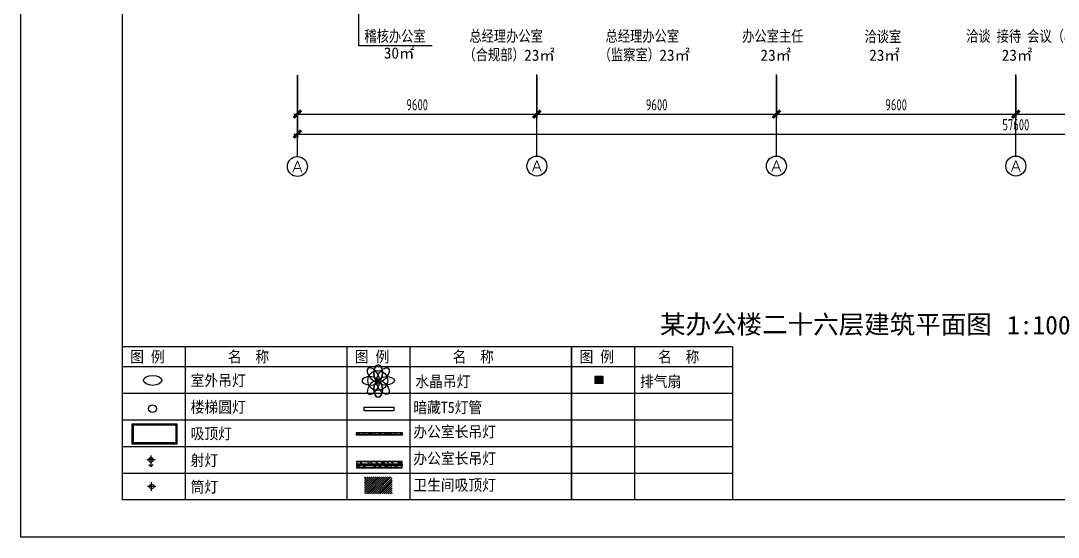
# Model space of a CAD drawing. Header units: inches. Extents: x 10 to 166961, y -47 to 131592.
# Drawn here: x 10 to 41601, y 5 to 20701 of the extents above; entities that cross this region are included whole.
import ezdxf
from ezdxf.enums import TextEntityAlignment as Align

# ---------------------------------------------------------------- set-up
doc = ezdxf.new("R2010")
doc.units = ezdxf.units.IN
doc.header["$MEASUREMENT"] = 0
for name, color, linetype in [('6', 6, 'Continuous'), ('AXIS_TEXT', 7, 'Continuous'), ('C-01 天花造型', 4, 'Continuous'), ('C-02 天花灯具', 4, 'Continuous'), ('PUB_DIM', 3, 'Continuous'), ('TK', 3, 'Continuous'), ('z', 2, 'Continuous'), ('尺寸3', 31, 'Continuous')]:
    doc.layers.add(name, color=color, linetype=linetype)
doc.styles.add('COMPLEX', font='COMPLEX')
doc.styles.add('F', font='')
doc.styles.add('GBSTYLE', font='gbxwxt.shx', dxfattribs={"width": 0.8, "bigfont": 'gbhzfs.shx'})
doc.styles.add('TK-Z1', font='')
doc.styles.add('宋体', font='')
doc.styles.get('F').set_extended_font_data('SimHei')
doc.styles.get('TK-Z1').set_extended_font_data('SimHei')
doc.styles.get('宋体').set_extended_font_data('SimSun')

# ---------------------------------------------------------------- blocks, each defined once
blk = doc.blocks.new('A$C03CA08DD')
at = {"layer": '6', "color": 6}
for p, q in [((0, 0), (0, 59465)), ((83429, 0), (0, 0))]:
    blk.add_line(p, q, dxfattribs=at)
at = {"layer": 'TK', "color": 4, "linetype": 'ByBlock', "lineweight": -2}
for p in [(4061, 57965), (81817, 1500)]:
    blk.add_line(p, (4061, 1500), dxfattribs=at)
blk = doc.blocks.new('_ArchTick')
at = {"color": 0, "linetype": 'ByBlock', "const_width": 0.4}
blk.add_lwpolyline([(-0.5, -0.5), (0.5, 0.5)], dxfattribs=at)
blk = doc.blocks.new('A$C260D6B89')
at = {"layer": 'C-02 天花灯具', "ltscale": 100}
h = blk.add_hatch(dxfattribs=at)
h.set_pattern_fill('ANSI32', color=250, scale=1.221943, angle=-45, style=0)
h.set_pattern_definition([(360, (0.2444, -0.2444), (2e-16, 0.45823), []), (360, (0.39713, -0.39713), (2e-16, 0.45823), [])])
h.paths.add_polyline_path([(4.56, -4.56), (4.56, -0.24), (0.24, -0.24), (0.24, -4.56)])
blk.add_lwpolyline([(4.8, 0), (4.8, -4.8), (0, -4.8), (0, 0)], close=True, dxfattribs=at)
at = {"layer": 'C-02 天花灯具', "color": 251, "ltscale": 100}
blk.add_lwpolyline([(4.56, -0.24), (4.56, -4.56), (0.24, -4.56), (0.24, -0.24)], close=True, dxfattribs=at)
blk = doc.blocks.new('A$C3F6E6D12')
at = {"color": 3}
for p, q in [((150, 0), (-95, 0)), ((0, -95), (0, 95))]:
    blk.add_line(p, q, dxfattribs=at)
blk.add_lwpolyline([(100, 50), (150, 0), (100, -50)], dxfattribs=at)
at = {"color": 4}
blk.add_circle((0, 0), 50, dxfattribs=at)
blk = doc.blocks.new('7676567')
h = blk.add_hatch()
h.set_pattern_fill('AR-RROOF', color=251, scale=150, angle=45, style=0)
h.set_pattern_definition([(45, (-600, -223.5), (127.28, 339.411), [2250, -300, 750, -150]), (45, (-511.97, -29.4), (-247.134, 35.002), [450, -49.5, 900, -112.5]), (45, (-637.12, -80.31), (480.479, 622.6075), [1200, -210, 600, -150])])
h.paths.add_polyline_path([(0, -172.5), (600, -172.5), (600, -223.5), (0, -223.5)])
h.paths.add_polyline_path([(-600, -172.5), (0, -172.5), (0, -223.5), (-600, -223.5)])
blk.add_lwpolyline([(-610, -162.5), (610, -162.5), (610, -233.5), (-610, -233.5)], close=True)
at = {"color": 251}
blk.add_lwpolyline([(-600, -172.5), (600, -172.5), (600, -223.5), (-600, -223.5)], close=True, dxfattribs=at)

msp = doc.modelspace()

# ---------------------------------------------------------------- hatches: boundary and pattern name
h = msp.add_hatch()
h.set_pattern_fill('ANSI31', color=256, scale=442.108838, style=0)
h.set_pattern_definition([(45, (-419.17, -20757.125), (-39.07727, 39.07727), [])])
h.paths.add_polyline_path([(14899, 1746), (14899, 2421), (13788, 2421), (13788, 1746)])

# ---------------------------------------------------------------- linework, layer by layer
at = {"color": 4}
for p, q in [((13078, 7640), (4071, 7640)), ((6620, 1505), (6620, 7640)), ((13078, 7640), (13078, 1505)), ((28542, 7640), (13078, 7640)), ((15627, 1505), (15627, 7640)), ((22084, 1505), (22084, 7640)), ((22084, 7640), (22084, 1505)), ((24633, 1505), (24633, 7640)), ((28542, 7640), (28542, 1505)), ((13078, 6840), (4071, 6840)), ((28542, 6840), (13078, 6840)), ((4071, 5773), (13078, 5773)), ((13078, 5773), (28542, 5773)), ((4071, 4706), (13078, 4706)), ((13078, 4706), (28542, 4706)), ((4071, 3639), (13078, 3639)), ((13078, 3639), (28542, 3639)), ((4071, 2572), (13078, 2572)), ((13078, 2572), (28542, 2572))]:
    msp.add_line(p, q, dxfattribs=at)
for p, q in [((4525, 4508), (4478, 4551)), ((6222, 4508), (6265, 4551)), ((4525, 3788), (4478, 3740)), ((6222, 3788), (6265, 3740))]:
    msp.add_line(p, q)
at = {"color": 3}
for p, q in [((5256, 1867), (5256, 2209)), ((5427, 2038), (5085, 2038))]:
    msp.add_line(p, q, dxfattribs=at)
for points in [[(14967, 5219), (14967, 5077), (13783, 5077), (13783, 5219)], [(4478, 3740), (4478, 4551), (6265, 4551), (6265, 3740)]]:
    msp.add_lwpolyline(points, close=True)
at = {"color": 51}
msp.add_lwpolyline([(4525, 3788), (4525, 4508), (6222, 4508), (6222, 3788)], close=True, dxfattribs=at)
for centre, radius in [((11101, 14860), 400), ((20701, 14879), 400), ((30301, 14879), 400), ((39901, 14879), 400), ((14322, 6285), 398)]:
    msp.add_circle(centre, radius)
at = {"color": 2}
msp.add_circle((5291, 5154), 156, dxfattribs=at)
at = {"extrusion": (0, 0, -1)}
for centre, major_axis in [((14139, 6518), (-201, 256)), ((14340, 6587), (0, 325)), ((14015, 6272), (-325, 10)), ((14140, 6006), (-200, -256)), ((14340, 5937), (0, -325))]:
    msp.add_ellipse(centre, major_axis=major_axis, ratio=0.520769, dxfattribs=at)
for centre, major_axis in [((14340, 6587), (0, 325)), ((14541, 6518), (201, 256)), ((14340, 5937), (0, -325)), ((14540, 6006), (200, -256)), ((14665, 6272), (325, 10))]:
    msp.add_ellipse(centre, major_axis=major_axis, ratio=0.520769)
at = {"color": 1}
msp.add_ellipse((5297, 6291), major_axis=(372, 0), ratio=0.539998, dxfattribs=at)
at = {"color": 4, "extrusion": (0, 0, -1)}
msp.add_ellipse((5256, 2038), major_axis=(-63.6, 63.6), ratio=1, start_param=3.926991, end_param=10.210176, dxfattribs=at)
msp.add_point((6620, 6721))
at = {"layer": 'C-02 天花灯具'}
for p, q in [((13472, 2936), (13472, 2899)), ((15302, 2936), (15302, 2899))]:
    msp.add_line(p, q, dxfattribs=at)
at = {"layer": 'PUB_DIM', "color": 252}
for p, q in [((11101, 15260), (11101, 18525)), ((20701, 15279), (20701, 18545)), ((30301, 15279), (30301, 18545)), ((39901, 15279), (39901, 18545))]:
    msp.add_line(p, q, dxfattribs=at)
at = {"layer": 'PUB_DIM', "transparency": 16777216}
for p, q in [((11101, 18510), (11101, 16010)), ((11101, 18495), (11101, 16810)), ((20701, 18495), (20701, 16810)), ((20701, 18495), (20701, 16810)), ((30301, 18495), (30301, 16810)), ((30301, 18495), (30301, 16810)), ((39901, 18495), (39901, 16810)), ((39901, 18495), (39901, 16810)), ((10951, 16960), (20851, 16960)), ((20551, 16960), (30451, 16960)), ((30151, 16960), (40051, 16960)), ((39751, 16960), (49651, 16960)), ((10951, 16160), (68851, 16160))]:
    msp.add_line(p, q, dxfattribs=at)
at = {"layer": '尺寸3', "color": 252}
msp.add_lwpolyline([(13546, 22869), (13546, 19716), (16506, 19716)], dxfattribs=at)

# ---------------------------------------------------------------- block references
msp.add_blockref('A$C03CA08DD', (10, 5))
at = {"color": 8, "xscale": -1.800000000042928, "yscale": 1.800000000042928, "zscale": 1.800000000018826, "rotation": 90}
msp.add_blockref('A$C3F6E6D12', (5233, 3105), dxfattribs=at)
at = {"layer": 'C-01 天花造型', "xscale": 62.5, "yscale": 62.5, "zscale": 62.5, "rotation": 180}
msp.add_blockref('A$C260D6B89', (23342, 6165), dxfattribs=at)
at = {"layer": 'C-02 天花灯具', "color": 4, "xscale": 1.5, "yscale": 1.500000000014552, "zscale": 1.500000000015689}
msp.add_blockref('7676567', (14387, 4447), dxfattribs=at)
at = {"layer": 'C-02 天花灯具', "xscale": -1.5, "yscale": 1.500000000032742, "zscale": 1.500000000034106, "rotation": 180}
for p in [(14387, 2693), (14387, 2549)]:
    msp.add_blockref('7676567', p, dxfattribs=at)
at = {"layer": 'PUB_DIM', "xscale": 300, "yscale": 300, "zscale": 300, "rotation": 180}
for p in [(11101, 16960), (20701, 16960), (30301, 16960), (39901, 16960), (11101, 16160)]:
    msp.add_blockref('_ArchTick', p, dxfattribs=at)
at = {"layer": 'PUB_DIM', "xscale": 300, "yscale": 300, "zscale": 300}
for p in [(20701, 16960), (30301, 16960), (39901, 16960)]:
    msp.add_blockref('_ArchTick', p, dxfattribs=at)

# ---------------------------------------------------------------- texts
at = {"color": 4, "style": '宋体', "width": 0.9}
for s, p in [('图 例', (5088, 7240)), ('名  称', (9142, 7240)), ('图 例', (14094, 7240)), ('名  称', (18149, 7240)), ('图 例', (23101, 7240)), ('名  称', (26386, 7240))]:
    msp.add_text(s, height=450, dxfattribs=at).set_placement(p, align=Align.MIDDLE_CENTER)
for s, p in [('室外吊灯', (6820, 6290)), ('水晶吊灯', (15827, 6249)), ('排气扇', (24833, 6249)), ('楼梯圆灯', (6820, 5223)), ('暗藏T5灯管', (15748, 5209)), ('吸顶灯', (6820, 4156)), ('办公室长吊灯', (15748, 4232)), ('射灯', (6820, 3088)), ('办公室长吊灯', (15748, 3164)), ('筒灯', (6820, 2021)), ('卫生间吸顶灯', (15748, 2097))]:
    msp.add_text(s, height=450, dxfattribs=at).set_placement(p, align=Align.MIDDLE_LEFT)
at = {"layer": '6', "color": 1, "style": 'TK-Z1'}
for s, p in [('某办公楼二十六层建筑平面图', (25637, 8160)), ('          1:100', (34445, 8134))]:
    msp.add_text(s, height=750, dxfattribs=at).set_placement(p)
at = {"layer": 'AXIS_TEXT', "style": 'COMPLEX', "width": 1.041667}
for p, p2 in [((10901, 14636), (11301, 14636)), ((20501, 14655), (20901, 14655)), ((30101, 14655), (30501, 14655)), ((39701, 14655), (40101, 14655))]:
    msp.add_attdef('A', text='', height=448, dxfattribs=at).set_placement(p, p2, align=Align.FIT)
at = {"layer": 'PUB_DIM', "color": 7, "transparency": 16777216, "char_height": 450, "attachment_point": 5, "style": 'GBSTYLE'}
for s, insert in [('\\A1;9600', (15901, 17335)), ('\\A1;9600', (25501, 17335)), ('\\A1;9600', (35101, 17335)), ('\\A1;57600', (39901, 16535))]:
    msp.add_mtext(s, dxfattribs=dict(at, insert=insert))
at = {"layer": 'z', "color": 252, "style": 'F', "width": 0.8}
for s, p in [('稽核办公室', (13785, 19863)), ('总经理办公室', (17995, 19863)), ('总经理办公室', (23453, 19863)), ('办公室主任', (28931, 19863)), ('洽谈 接待 会议（8人）', (37904, 19863)), ('洽谈室', (33833, 19847)), ('（合规部）', (17757, 19118)), ('（监察室）', (23179, 19118))]:
    msp.add_text(s, height=450, dxfattribs=at).set_placement(p)
at = {"layer": 'z', "color": 252, "style": 'F'}
for s, p in [('30㎡', (14564, 19186)), ('23㎡', (20190, 19096)), ('23㎡', (25610, 19096)), ('23㎡', (29662, 19096)), ('23㎡', (34023, 19096)), ('23㎡', (39333, 19097))]:
    msp.add_text(s, height=450, dxfattribs=at).set_placement(p)

doc.saveas('drawing.dxf')
